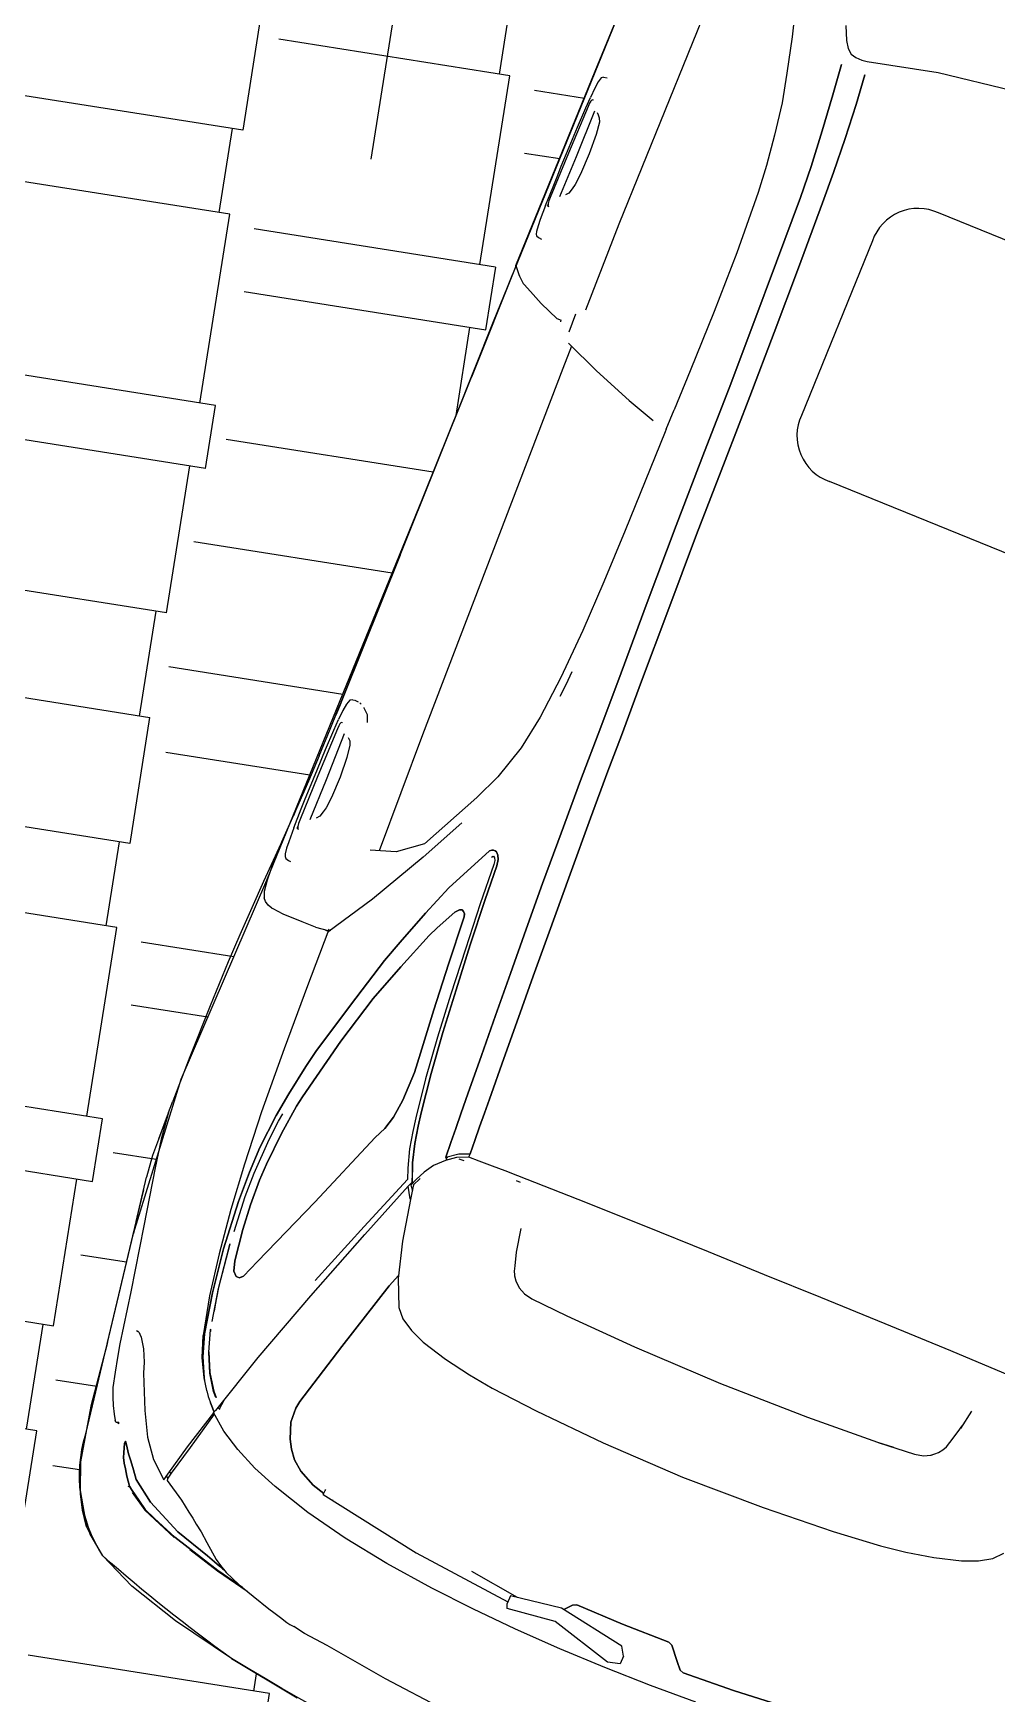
# Model space of a CAD drawing. Extents: x -640655 to -640254, y -1045449 to -1045159.
# Drawn here: x -640523.177 to -640521.816, y -1045395.619 to -1045393.273 of the extents above; entities that cross this region are included whole.
import ezdxf

# ---------------------------------------------------------------- set-up
doc = ezdxf.new("R2010")
doc.units = 0
doc.header["$MEASUREMENT"] = 0
doc.linetypes.add('DOTDASH', pattern=[1, 0.3, -0.2, 0, -0.2, 0.3])
doc.layers.get('0').update_dxf_attribs({"linetype": 'CONTINUOUS'})
doc.layers.add('FLOATING-WINDOWS', color=2, linetype='CONTINUOUS', plot=False)
for name, color, linetype in [('T_srafa', 8, 'CONTINUOUS'), ('T_stafaz', 7, 'CONTINUOUS'), ('T_tenka', 4, 'CONTINUOUS')]:
    doc.layers.add(name, color=color, linetype=linetype)

# ---------------------------------------------------------------- blocks, each defined once
blk = doc.blocks.new('A$C4215285B')
at = {"linetype": 'Continuous'}
for p, q in [((1.2481, 0.4826), (1.2354, 0.4942)), ((1.2589, 0.4649), (1.2481, 0.4826)), ((1.2679, 0.4429), (1.2589, 0.4649)), ((1.2785, 0.4048), (1.2679, 0.4429)), ((0.9998, 0.4082), (0.9987, 0.3172)), ((1.2861, 0.3654), (1.2783, 0.4048)), ((1.095, 0.3714), (1.0669, 0.3766)), ((1.1006, 0.3698), (1.0908, 0.372)), ((1.1191, 0.3647), (1.1006, 0.3698)), ((1.1266, 0.3623), (1.1191, 0.3647)), ((1.1327, 0.3594), (1.1266, 0.3623)), ((1.1386, 0.3552), (1.1327, 0.3594)), ((1.1458, 0.3471), (1.1386, 0.3552)), ((1.2913, 0.329), (1.2861, 0.3654)), ((1.146, 0.3467), (1.1431, 0.3501)), ((1.1507, 0.337), (1.146, 0.3467)), ((1.1532, 0.3247), (1.1507, 0.337)), ((1.2977, 0.2594), (1.2913, 0.329)), ((0.9987, 0.3172), (0.9982, 0.2167)), ((1.1572, 0.271), (1.1532, 0.3247)), ((1.1571, 0.2698), (1.1555, 0.2935)), ((1.552, 0.299), (1.5589, 0.2133)), ((1.5589, 0.2133), (1.552, 0.299)), ((1.1616, 0.1651), (1.1571, 0.2698)), ((1.3037, 0.1551), (1.2977, 0.2594)), ((0.9982, 0.2167), (0.9981, 0.1188)), ((1.5589, 0.2133), (1.5624, 0.1382)), ((1.5624, 0.1382), (1.5589, 0.2133)), ((1.1638, 0.0331), (1.1616, 0.1651)), ((1.5942, 0.1703), (1.5963, 0.1022)), ((1.3066, 0.0331), (1.3037, 0.1551)), ((0.9981, 0.1188), (0.9984, 0.0331)), ((1.5506, 0.1241), (1.5324, 0.1087)), ((1.5324, 0.1087), (1.5506, 0.1241)), ((1.5605, 0.1331), (1.5506, 0.1241)), ((1.5506, 0.1241), (1.5605, 0.1331)), ((1.5624, 0.1382), (1.5605, 0.1331)), ((1.5605, 0.1331), (1.5624, 0.1382)), ((1.5324, 0.1087), (1.53, 0.1034)), ((1.53, 0.1034), (1.5324, 0.1087)), ((1.53, 0.1034), (1.5311, 0.0331)), ((1.5311, 0.0331), (1.53, 0.1034)), ((1.5963, 0.1022), (1.597, 0.0331)), ((1.5724, 0.0514), (1.5599, 0.0438)), ((1.5724, 0.0514), (1.5843, 0.0509)), ((1.5843, 0.0509), (1.5887, 0.0334)), ((0.9984, 0.0331), (0.9981, -0.0525)), ((1.1616, -0.0988), (1.1638, 0.0331)), ((1.3037, -0.0888), (1.3066, 0.0331)), ((1.5311, 0.0331), (1.53, -0.0371)), ((1.53, -0.0371), (1.5311, 0.0331)), ((1.5599, 0.0438), (1.5424, -0.0555)), ((1.5887, 0.0334), (1.5633, -0.0564)), ((1.597, 0.0331), (1.5963, -0.0359)), ((1.53, -0.0371), (1.5324, -0.0424)), ((1.5324, -0.0424), (1.53, -0.0371)), ((1.5324, -0.0424), (1.5431, -0.0515)), ((1.5431, -0.0515), (1.5324, -0.0424)), ((1.5963, -0.0359), (1.5942, -0.1041)), ((0.9981, -0.0525), (0.9982, -0.1505)), ((1.5424, -0.0555), (1.5534, -0.1285)), ((1.5633, -0.0564), (1.5718, -0.1262)), ((1.2977, -0.1931), (1.3037, -0.0888)), ((1.1571, -0.2036), (1.1616, -0.0988)), ((1.5942, -0.1041), (1.5905, -0.1708)), ((1.5519, -0.1184), (1.5421, -0.1922)), ((1.5469, -0.2747), (1.5626, -0.1288)), ((1.5534, -0.1285), (1.5653, -0.129)), ((1.5718, -0.1262), (1.5653, -0.129)), ((0.9982, -0.1505), (0.9987, -0.2509)), ((1.7375, -0.1555), (1.7285, -0.248)), ((1.5905, -0.1708), (1.5852, -0.2355)), ((1.1532, -0.2584), (1.1571, -0.2036)), ((1.2913, -0.2627), (1.2977, -0.1931)), ((0.9987, -0.2509), (0.9998, -0.342)), ((1.5852, -0.2355), (1.5767, -0.3077)), ((1.7285, -0.248), (1.7156, -0.3422)), ((-0.6676, -0.3787), (-0.6835, -0.2719)), ((1.1384, -0.2891), (1.1458, -0.2807)), ((1.1457, -0.281), (1.1507, -0.2708)), ((1.1507, -0.2708), (1.1532, -0.2584)), ((1.286, -0.2995), (1.2913, -0.2627)), ((1.5202, -0.4275), (1.5469, -0.2747)), ((1.0669, -0.3103), (1.1006, -0.3036)), ((1.1006, -0.3036), (1.1191, -0.2984)), ((1.1191, -0.2984), (1.1265, -0.2961)), ((1.1258, -0.2967), (1.1325, -0.2933)), ((1.1265, -0.2961), (1.131, -0.294)), ((1.1325, -0.2933), (1.1384, -0.2891)), ((1.2783, -0.3393), (1.286, -0.2995)), ((1.5767, -0.3077), (1.5657, -0.3755)), ((0.9998, -0.342), (1.0001, -0.3614)), ((1.0072, -0.3353), (1.0071, -0.3413)), ((1.2676, -0.3776), (1.2783, -0.3393)), ((1.7156, -0.3422), (1.7119, -0.3779)), ((1.0001, -0.3614), (1.0005, -0.3807)), ((1.7835, -0.4602), (1.7999, -0.3533)), ((-0.6441, -0.4774), (-0.6676, -0.3787)), ((1.0005, -0.3807), (1.0009, -0.4005)), ((1.2586, -0.3992), (1.2676, -0.3776)), ((1.5657, -0.3755), (1.552, -0.438)), ((1.708, -0.4019), (1.7088, -0.3958)), ((1.7119, -0.3779), (1.7088, -0.3958)), ((0.9145, -0.4202), (0.8539, -0.4229)), ((0.8539, -0.4229), (0.9145, -0.4202)), ((0.9355, -0.4193), (0.9145, -0.4202)), ((0.9145, -0.4202), (0.9355, -0.4193)), ((0.9561, -0.4183), (0.9355, -0.4193)), ((0.9355, -0.4193), (0.9561, -0.4183)), ((0.9764, -0.4174), (0.9561, -0.4183)), ((0.9561, -0.4183), (0.9764, -0.4174)), ((0.9963, -0.4164), (0.9764, -0.4174)), ((0.9764, -0.4174), (0.9963, -0.4164)), ((1.0023, -0.4312), (0.9963, -0.4164)), ((0.9963, -0.4164), (1.0015, -0.4166)), ((1.0009, -0.4005), (1.0014, -0.4164)), ((1.0014, -0.4164), (1.0085, -0.4322)), ((1.0085, -0.4205), (1.0088, -0.4263)), ((1.2354, -0.4279), (1.2479, -0.4165)), ((1.2479, -0.4165), (1.2586, -0.3992)), ((1.523, -0.4113), (1.5229, -0.4118)), ((1.5229, -0.4118), (1.523, -0.4113)), ((1.701, -0.4294), (1.7041, -0.4179)), ((1.7041, -0.4179), (1.707, -0.4069)), ((1.707, -0.4069), (1.708, -0.4019)), ((0.2866, -0.4431), (0.1811, -0.4461)), ((0.1811, -0.4461), (0.2866, -0.4431)), ((0.3685, -0.4408), (0.2866, -0.4431)), ((0.2866, -0.4431), (0.3685, -0.4408)), ((0.4224, -0.4394), (0.3685, -0.4408)), ((0.3685, -0.4408), (0.4224, -0.4394)), ((0.4932, -0.4371), (0.4224, -0.4394)), ((0.4224, -0.4394), (0.4932, -0.4371)), ((0.577, -0.4341), (0.4932, -0.4371)), ((0.4932, -0.4371), (0.577, -0.4341)), ((0.6697, -0.4305), (0.577, -0.4341)), ((0.577, -0.4341), (0.6697, -0.4305)), ((0.7305, -0.4281), (0.6697, -0.4305)), ((0.6697, -0.4305), (0.7305, -0.4281)), ((0.7923, -0.4256), (0.7305, -0.4281)), ((0.7305, -0.4281), (0.7923, -0.4256)), ((0.8539, -0.4229), (0.7923, -0.4256)), ((0.7923, -0.4256), (0.8539, -0.4229)), ((1.0137, -0.4464), (1.0023, -0.4312)), ((1.0085, -0.4322), (1.0179, -0.445)), ((1.0088, -0.4263), (1.0094, -0.4279)), ((1.0123, -0.4445), (1.0137, -0.4444)), ((1.0167, -0.4435), (1.0137, -0.4464)), ((1.0137, -0.4444), (1.0148, -0.4454)), ((1.0179, -0.445), (1.0311, -0.4577)), ((1.1466, -0.4581), (1.1977, -0.444)), ((1.212, -0.4518), (1.1933, -0.4452)), ((1.1933, -0.4452), (1.212, -0.4518)), ((1.1977, -0.444), (1.2354, -0.4279)), ((1.5132, -0.4453), (1.5016, -0.469)), ((1.5016, -0.469), (1.5132, -0.4453)), ((1.5138, -0.4269), (1.5121, -0.4266)), ((1.5184, -0.4273), (1.5132, -0.4453)), ((1.5132, -0.4453), (1.5184, -0.4273)), ((1.5202, -0.4275), (1.5138, -0.4269)), ((1.552, -0.438), (1.5355, -0.4945)), ((1.6907, -0.4651), (1.6989, -0.4376)), ((1.6989, -0.4376), (1.701, -0.4294)), ((-0.582, -0.469), (-0.6255, -0.4733)), ((-0.6255, -0.4733), (-0.582, -0.469)), ((-0.5315, -0.4654), (-0.582, -0.469)), ((-0.582, -0.469), (-0.5315, -0.4654)), ((-0.481, -0.4626), (-0.5315, -0.4654)), ((-0.5315, -0.4654), (-0.481, -0.4626)), ((-0.4353, -0.4608), (-0.481, -0.4626)), ((-0.481, -0.4626), (-0.4353, -0.4608)), ((-0.3376, -0.4576), (-0.4353, -0.4608)), ((-0.4353, -0.4608), (-0.3376, -0.4576)), ((-0.2403, -0.455), (-0.3376, -0.4576)), ((-0.3376, -0.4576), (-0.2403, -0.455)), ((-0.1433, -0.4529), (-0.2403, -0.455)), ((-0.2403, -0.455), (-0.1433, -0.4529)), ((-0.0464, -0.4513), (-0.1433, -0.4529)), ((-0.1433, -0.4529), (-0.0464, -0.4513)), ((0.0655, -0.4491), (-0.0464, -0.4513)), ((-0.0464, -0.4513), (0.0655, -0.4491)), ((0.1811, -0.4461), (0.0655, -0.4491)), ((0.0655, -0.4491), (0.1811, -0.4461)), ((0.449, -0.4701), (0.5284, -0.4677)), ((0.5284, -0.4677), (0.449, -0.4701)), ((0.5284, -0.4677), (0.6041, -0.4651)), ((0.6041, -0.4651), (0.5284, -0.4677)), ((0.6041, -0.4651), (0.6727, -0.4623)), ((0.6727, -0.4623), (0.6041, -0.4651)), ((0.6727, -0.4623), (0.7389, -0.4593)), ((0.7389, -0.4593), (0.6727, -0.4623)), ((0.7389, -0.4593), (0.8017, -0.4564)), ((0.8017, -0.4564), (0.7389, -0.4593)), ((0.8017, -0.4564), (0.8614, -0.4537)), ((0.8614, -0.4537), (0.8017, -0.4564)), ((0.8614, -0.4537), (0.9189, -0.4512)), ((0.9189, -0.4512), (0.8614, -0.4537)), ((0.9189, -0.4512), (0.9473, -0.4499)), ((0.9473, -0.4499), (0.9189, -0.4512)), ((0.9473, -0.4499), (0.9708, -0.4486)), ((0.9708, -0.4486), (0.9473, -0.4499)), ((0.9708, -0.4486), (0.9919, -0.4475)), ((0.9919, -0.4475), (0.9708, -0.4486)), ((0.9919, -0.4475), (1.0137, -0.4464)), ((1.0137, -0.4464), (0.9919, -0.4475)), ((1.0311, -0.4577), (1.0447, -0.4667)), ((1.0447, -0.4667), (1.0587, -0.4733)), ((1.0556, -0.4685), (1.0558, -0.4686)), ((1.0558, -0.4686), (1.0668, -0.4737)), ((1.0878, -0.4699), (1.1466, -0.4581)), ((1.3166, -0.4816), (1.212, -0.4518)), ((1.212, -0.4518), (1.3166, -0.4816)), ((1.5016, -0.469), (1.49, -0.4835)), ((1.49, -0.4835), (1.5016, -0.469)), ((1.6827, -0.49), (1.6907, -0.4651)), ((1.7835, -0.4602), (1.764, -0.5534)), ((-0.6429, -0.4853), (-0.6441, -0.4774)), ((-0.6433, -0.4945), (-0.6429, -0.4853)), ((-0.4771, -0.4951), (-0.4307, -0.4926)), ((-0.4307, -0.4926), (-0.4771, -0.4951)), ((-0.4307, -0.4926), (-0.3339, -0.4894)), ((-0.3339, -0.4894), (-0.4307, -0.4926)), ((-0.3339, -0.4894), (-0.2385, -0.4867)), ((-0.2385, -0.4867), (-0.3339, -0.4894)), ((-0.2385, -0.4867), (-0.1434, -0.4845)), ((-0.1434, -0.4845), (-0.2385, -0.4867)), ((-0.1434, -0.4845), (-0.0473, -0.4829)), ((-0.0473, -0.4829), (-0.1434, -0.4845)), ((-0.0473, -0.4829), (0.0648, -0.4807)), ((0.0648, -0.4807), (-0.0473, -0.4829)), ((0.0648, -0.4807), (0.1807, -0.4776)), ((0.1807, -0.4776), (0.0648, -0.4807)), ((0.1807, -0.4776), (0.2865, -0.4745)), ((0.2865, -0.4745), (0.1807, -0.4776)), ((0.2865, -0.4745), (0.3686, -0.4722)), ((0.3686, -0.4722), (0.2865, -0.4745)), ((0.3686, -0.4722), (0.449, -0.4701)), ((0.449, -0.4701), (0.3686, -0.4722)), ((1.0386, -0.4869), (1.0122, -0.4941)), ((1.0122, -0.4941), (1.0386, -0.4869)), ((1.0219, -0.4981), (1.0481, -0.4904)), ((1.0386, -0.4869), (1.0637, -0.4771)), ((1.0537, -0.481), (1.0386, -0.4869)), ((1.0481, -0.4904), (1.0631, -0.4845)), ((1.0637, -0.4771), (1.0537, -0.481)), ((1.0587, -0.4733), (1.0688, -0.4771)), ((1.0631, -0.4845), (1.1475, -0.5162)), ((1.0641, -0.4753), (1.0636, -0.477)), ((1.0636, -0.477), (1.0714, -0.4802)), ((1.0637, -0.4765), (1.0637, -0.4752)), ((1.0637, -0.4771), (1.0637, -0.477)), ((1.0645, -0.4774), (1.0637, -0.4771)), ((1.0668, -0.4737), (1.0737, -0.4725)), ((1.0688, -0.4771), (1.075, -0.4723)), ((1.087, -0.4706), (1.0714, -0.4802)), ((1.158, -0.5112), (1.0717, -0.48)), ((1.0737, -0.4725), (1.0808, -0.4712)), ((1.0808, -0.4712), (1.0878, -0.4699)), ((1.0877, -0.47), (1.087, -0.4706)), ((1.4109, -0.5076), (1.3166, -0.4816)), ((1.3166, -0.4816), (1.4109, -0.5076)), ((1.49, -0.4835), (1.4775, -0.493)), ((1.4775, -0.493), (1.49, -0.4835)), ((1.6739, -0.5126), (1.6827, -0.49)), ((1.6848, -0.4834), (1.6757, -0.525)), ((1.6757, -0.525), (1.6848, -0.4834)), ((1.6765, -0.5251), (1.6873, -0.4756)), ((-0.6802, -0.5244), (-0.6605, -0.5157)), ((-0.6605, -0.5157), (-0.6511, -0.5093)), ((-0.6511, -0.5093), (-0.6451, -0.5022)), ((-0.6451, -0.5022), (-0.6433, -0.4945)), ((-0.6265, -0.5096), (-0.5822, -0.5047)), ((-0.5822, -0.5047), (-0.6265, -0.5096)), ((-0.5822, -0.5047), (-0.5297, -0.4995)), ((-0.5297, -0.4995), (-0.5822, -0.5047)), ((-0.5297, -0.4995), (-0.4771, -0.4951)), ((-0.4771, -0.4951), (-0.5297, -0.4995)), ((0.9121, -0.5099), (0.8522, -0.5163)), ((0.8522, -0.5163), (0.9121, -0.5099)), ((0.861, -0.5207), (0.9216, -0.5144)), ((0.9688, -0.5022), (0.9121, -0.5099)), ((0.9121, -0.5099), (0.9688, -0.5022)), ((0.9216, -0.5144), (0.9782, -0.5066)), ((0.9877, -0.4991), (0.9688, -0.5022)), ((0.9688, -0.5022), (0.9877, -0.4991)), ((0.9782, -0.5066), (0.9974, -0.5033)), ((1.0122, -0.4941), (0.9877, -0.4991)), ((0.9877, -0.4991), (1.0122, -0.4941)), ((0.9974, -0.5033), (1.0219, -0.4981)), ((1.2666, -0.549), (1.158, -0.5112)), ((1.4218, -0.5089), (1.4109, -0.5076)), ((1.4109, -0.5076), (1.4218, -0.5089)), ((1.4428, -0.5079), (1.4218, -0.5089)), ((1.4218, -0.5089), (1.4428, -0.5079)), ((1.4654, -0.5), (1.4428, -0.5079)), ((1.4428, -0.5079), (1.4654, -0.5)), ((1.4775, -0.493), (1.4654, -0.5)), ((1.4654, -0.5), (1.4775, -0.493)), ((1.5355, -0.4945), (1.5219, -0.5307)), ((1.6678, -0.5241), (1.6739, -0.5126)), ((0.3112, -0.5393), (0.3317, -0.5401)), ((0.5907, -0.5388), (0.5873, -0.5423)), ((0.5873, -0.5423), (0.5907, -0.5388)), ((0.596, -0.5361), (0.5907, -0.5388)), ((0.5907, -0.5388), (0.596, -0.5361)), ((0.6053, -0.5345), (0.596, -0.5361)), ((0.596, -0.5361), (0.6053, -0.5345)), ((0.5994, -0.5397), (0.6052, -0.5389)), ((0.6052, -0.5389), (0.6636, -0.536)), ((0.6555, -0.5318), (0.6053, -0.5345)), ((0.6053, -0.5345), (0.6555, -0.5318)), ((0.7227, -0.5271), (0.6555, -0.5318)), ((0.6555, -0.5318), (0.7227, -0.5271)), ((0.6636, -0.536), (0.7308, -0.5313)), ((0.7891, -0.5219), (0.7227, -0.5271)), ((0.7227, -0.5271), (0.7891, -0.5219)), ((0.7308, -0.5313), (0.7977, -0.5263)), ((0.8522, -0.5163), (0.7891, -0.5219)), ((0.7891, -0.5219), (0.8522, -0.5163)), ((0.7977, -0.5263), (0.861, -0.5207)), ((0.8269, -0.5403), (0.891, -0.5346)), ((0.891, -0.5346), (0.8269, -0.5403)), ((0.891, -0.5346), (0.9193, -0.5321)), ((0.9193, -0.5321), (0.891, -0.5346)), ((0.9193, -0.5321), (0.9619, -0.5327)), ((0.9619, -0.5327), (0.9193, -0.5321)), ((0.9619, -0.5327), (0.9891, -0.536)), ((0.9891, -0.536), (0.9619, -0.5327)), ((0.9891, -0.536), (1.0087, -0.5413)), ((1.0087, -0.5413), (0.9891, -0.536)), ((1.1475, -0.5162), (1.2444, -0.5518)), ((1.5219, -0.5307), (1.5067, -0.5629)), ((1.6449, -0.5542), (1.6622, -0.5329)), ((1.6757, -0.525), (1.655, -0.5986)), ((1.655, -0.5986), (1.6757, -0.525)), ((1.6621, -0.5461), (1.6661, -0.5337)), ((1.6661, -0.5337), (1.6621, -0.5461)), ((1.6622, -0.5329), (1.6678, -0.5241)), ((1.6632, -0.5725), (1.6765, -0.5251)), ((1.6661, -0.5337), (1.6692, -0.5249)), ((1.6692, -0.5249), (1.6661, -0.5337)), ((1.6692, -0.5249), (1.6707, -0.5195)), ((1.6707, -0.5195), (1.6692, -0.5249)), ((1.6707, -0.5195), (1.6716, -0.5169)), ((1.6716, -0.5169), (1.6707, -0.5195)), ((-0.5449, -0.5669), (-0.4985, -0.5593)), ((-0.4985, -0.5593), (-0.4548, -0.5539)), ((-0.4548, -0.5539), (-0.4147, -0.5505)), ((-0.4147, -0.5505), (-0.3246, -0.5463)), ((-0.3246, -0.5463), (-0.2358, -0.5447)), ((-0.2358, -0.5447), (-0.1453, -0.5445)), ((-0.1453, -0.5445), (-0.0858, -0.5448)), ((-0.0857, -0.5448), (-0.0858, -0.5447)), ((-0.0563, -0.545), (-0.0857, -0.5448)), ((-0.0563, -0.545), (-0.0523, -0.545)), ((-0.0523, -0.545), (0.0981, -0.5449)), ((0.0981, -0.5449), (0.1766, -0.5454)), ((0.1766, -0.5454), (0.2518, -0.5471)), ((0.2518, -0.5471), (0.3246, -0.5508)), ((0.3246, -0.5508), (0.3878, -0.5569)), ((0.3317, -0.5401), (0.3502, -0.5422)), ((0.3878, -0.5569), (0.4376, -0.5652)), ((0.5867, -0.5446), (0.5866, -0.5468)), ((0.5866, -0.5468), (0.5867, -0.5446)), ((0.5867, -0.5466), (0.5866, -0.5468)), ((0.5866, -0.5468), (0.5875, -0.5494)), ((0.5875, -0.5494), (0.5866, -0.5468)), ((0.5873, -0.5423), (0.5867, -0.5446)), ((0.5867, -0.5446), (0.5873, -0.5423)), ((0.5873, -0.5423), (0.5873, -0.5425)), ((0.5875, -0.5494), (0.5897, -0.5519)), ((0.5897, -0.5519), (0.5875, -0.5494)), ((0.5897, -0.5519), (0.6596, -0.5852)), ((0.6596, -0.5852), (0.5897, -0.5519)), ((0.5943, -0.5438), (0.5961, -0.5415)), ((0.5947, -0.5445), (0.5945, -0.5435)), ((0.5969, -0.5459), (0.5947, -0.5445)), ((0.5961, -0.5415), (0.5994, -0.5397)), ((0.6814, -0.5564), (0.6826, -0.5539)), ((0.6826, -0.5539), (0.6814, -0.5564)), ((0.6826, -0.5598), (0.6814, -0.5564)), ((0.6814, -0.5564), (0.6826, -0.5598)), ((0.6826, -0.5539), (0.6854, -0.5513)), ((0.6854, -0.5513), (0.6826, -0.5539)), ((0.6882, -0.5645), (0.6826, -0.5598)), ((0.6826, -0.5598), (0.6882, -0.5645)), ((0.6854, -0.5513), (0.6892, -0.5501)), ((0.6892, -0.5501), (0.6854, -0.5513)), ((0.6862, -0.5511), (0.6854, -0.5513)), ((0.6892, -0.5501), (0.692, -0.5497)), ((0.692, -0.5497), (0.6892, -0.5501)), ((0.692, -0.5497), (0.6915, -0.5498)), ((0.692, -0.5497), (0.7596, -0.5454)), ((0.7596, -0.5454), (0.692, -0.5497)), ((0.7596, -0.5454), (0.8269, -0.5403)), ((0.8269, -0.5403), (0.7596, -0.5454)), ((1.0087, -0.5413), (1.0255, -0.5491)), ((1.0255, -0.5491), (1.0087, -0.5413)), ((1.0255, -0.5491), (1.1422, -0.5936)), ((1.1422, -0.5936), (1.0255, -0.5491)), ((1.3755, -0.5851), (1.2666, -0.549)), ((1.5067, -0.5629), (1.4898, -0.5909)), ((1.6341, -0.5671), (1.6449, -0.5542)), ((1.6463, -0.5979), (1.6621, -0.5461)), ((1.6621, -0.5461), (1.6463, -0.5979)), ((1.764, -0.5534), (1.7418, -0.6291)), ((-0.6367, -0.5889), (-0.5862, -0.5761)), ((-0.5862, -0.5761), (-0.5449, -0.5669)), ((-0.0739, -0.6087), (-0.0607, -0.5667)), ((0.4376, -0.5652), (0.4881, -0.5803)), ((0.4881, -0.5803), (0.5264, -0.5967)), ((0.6596, -0.5852), (0.7052, -0.6024)), ((0.7052, -0.6024), (0.6596, -0.5852)), ((0.7178, -0.5795), (0.6882, -0.5645)), ((0.6882, -0.5645), (0.7178, -0.5795)), ((0.7324, -0.5861), (0.7178, -0.5795)), ((0.7178, -0.5795), (0.7324, -0.5861)), ((0.7886, -0.6062), (0.7324, -0.5861)), ((0.7324, -0.5861), (0.7886, -0.6062)), ((1.4671, -0.6126), (1.3755, -0.5851)), ((1.6146, -0.5937), (1.6204, -0.5851)), ((1.6204, -0.5851), (1.6266, -0.5779)), ((1.6266, -0.5779), (1.6341, -0.5671)), ((-0.7476, -0.6201), (-0.6367, -0.5889)), ((-0.0954, -0.6669), (-0.0739, -0.6087)), ((0.5264, -0.5967), (0.6148, -0.6409)), ((0.5678, -0.6031), (0.633, -0.6354)), ((0.7052, -0.6024), (0.7563, -0.6202)), ((0.7563, -0.6202), (0.7052, -0.6024)), ((0.8443, -0.6255), (0.7886, -0.6062)), ((0.7886, -0.6062), (0.8443, -0.6255)), ((1.1422, -0.5936), (1.2503, -0.6371)), ((1.2503, -0.6371), (1.1422, -0.5936)), ((1.45, -0.6075), (1.4636, -0.6089)), ((1.4628, -0.6099), (1.464, -0.6084)), ((1.4898, -0.5909), (1.4713, -0.6143)), ((1.5847, -0.6391), (1.6031, -0.6098)), ((1.6031, -0.6098), (1.6146, -0.5937)), ((1.6221, -0.6494), (1.6463, -0.5979)), ((1.6463, -0.5979), (1.6221, -0.6494)), ((1.6355, -0.6524), (1.6557, -0.5992)), ((1.655, -0.5986), (1.641, -0.6354)), ((1.641, -0.6354), (1.655, -0.5986)), ((0.7563, -0.6202), (0.7888, -0.6308)), ((0.7888, -0.6308), (0.7563, -0.6202)), ((0.7888, -0.6308), (0.8651, -0.6518)), ((0.8651, -0.6518), (0.7888, -0.6308)), ((0.9176, -0.645), (0.8443, -0.6255)), ((0.8443, -0.6255), (0.9176, -0.645)), ((1.4206, -0.6404), (1.443, -0.6254)), ((1.4434, -0.6255), (1.4214, -0.6402)), ((1.443, -0.6254), (1.4502, -0.619)), ((1.4503, -0.6192), (1.4434, -0.6255)), ((1.4463, -0.6347), (1.453, -0.6299)), ((1.4501, -0.6191), (1.4503, -0.6192)), ((1.453, -0.6299), (1.462, -0.6217)), ((1.4599, -0.6236), (1.4598, -0.6237)), ((1.4703, -0.6139), (1.4599, -0.6236)), ((1.462, -0.6217), (1.4703, -0.6139)), ((1.4628, -0.6099), (1.4645, -0.6115)), ((1.4645, -0.6115), (1.4713, -0.6143)), ((1.4657, -0.6122), (1.4658, -0.6121)), ((1.5299, -0.6301), (1.4716, -0.6139)), ((1.4727, -0.6126), (1.5291, -0.6263)), ((1.5291, -0.6263), (1.5731, -0.6375)), ((1.5759, -0.6414), (1.5299, -0.6301)), ((1.7418, -0.6291), (1.7176, -0.6829)), ((0.6148, -0.6409), (0.6403, -0.6735)), ((0.633, -0.6354), (0.715, -0.6792)), ((0.8651, -0.6518), (0.9442, -0.6725)), ((0.9442, -0.6725), (0.8651, -0.6518)), ((1.0106, -0.666), (0.9176, -0.645)), ((0.9176, -0.645), (1.0106, -0.666)), ((1.2503, -0.6371), (1.2767, -0.6478)), ((1.2767, -0.6478), (1.2503, -0.6371)), ((1.2767, -0.6478), (1.281, -0.6523)), ((1.281, -0.6523), (1.2767, -0.6478)), ((1.281, -0.6523), (1.2811, -0.6573)), ((1.2811, -0.6573), (1.281, -0.6523)), ((1.3949, -0.6526), (1.3643, -0.6622)), ((1.3944, -0.6528), (1.4206, -0.6404)), ((1.4214, -0.6402), (1.3949, -0.6526)), ((1.4038, -0.658), (1.431, -0.6452)), ((1.431, -0.6452), (1.4038, -0.658)), ((1.4051, -0.6584), (1.431, -0.6452)), ((1.431, -0.6452), (1.4051, -0.6584)), ((1.446, -0.6349), (1.431, -0.6452)), ((1.431, -0.6452), (1.4342, -0.643)), ((1.4461, -0.6347), (1.446, -0.6349)), ((1.5647, -0.6678), (1.5854, -0.6436)), ((1.574, -0.6377), (1.5717, -0.6404)), ((1.5731, -0.6375), (1.5811, -0.6392)), ((1.5854, -0.6436), (1.5759, -0.6414)), ((1.5814, -0.6395), (1.5791, -0.6421)), ((1.5811, -0.6392), (1.5816, -0.6392)), ((1.5817, -0.639), (1.5814, -0.6395)), ((1.5824, -0.6392), (1.5847, -0.6391)), ((1.5998, -0.6801), (1.6221, -0.6494)), ((1.6221, -0.6494), (1.5998, -0.6801)), ((1.619, -0.6782), (1.6355, -0.6524)), ((1.6344, -0.6522), (1.6265, -0.6643)), ((1.6265, -0.6643), (1.6344, -0.6522)), ((1.641, -0.6354), (1.6344, -0.6522)), ((1.6344, -0.6522), (1.641, -0.6354)), ((-0.117, -0.7187), (-0.0954, -0.6669)), ((0.6403, -0.6735), (0.6521, -0.7086)), ((0.715, -0.6792), (0.7817, -0.72)), ((0.9442, -0.6725), (0.9692, -0.6777)), ((0.9692, -0.6777), (0.9442, -0.6725)), ((0.9692, -0.6777), (1.0142, -0.6851)), ((1.0142, -0.6851), (0.9692, -0.6777)), ((1.026, -0.6686), (1.0106, -0.666)), ((1.0106, -0.666), (1.026, -0.6686)), ((1.0699, -0.6736), (1.026, -0.6686)), ((1.026, -0.6686), (1.0699, -0.6736)), ((1.1181, -0.6771), (1.0699, -0.6736)), ((1.0699, -0.6736), (1.1181, -0.6771)), ((1.1427, -0.6778), (1.1181, -0.6771)), ((1.1181, -0.6771), (1.1427, -0.6778)), ((1.1798, -0.6766), (1.1427, -0.6778)), ((1.1427, -0.6778), (1.1798, -0.6766)), ((1.2163, -0.6735), (1.1798, -0.6766)), ((1.1798, -0.6766), (1.2163, -0.6735)), ((1.2613, -0.667), (1.2163, -0.6735)), ((1.2163, -0.6735), (1.2613, -0.667)), ((1.2421, -0.6824), (1.3047, -0.6742)), ((1.3063, -0.674), (1.2425, -0.6824)), ((1.2517, -0.6882), (1.3153, -0.6795)), ((1.3153, -0.6795), (1.2517, -0.6882)), ((1.2752, -0.663), (1.2613, -0.667)), ((1.2613, -0.667), (1.2752, -0.663)), ((1.2811, -0.6573), (1.2752, -0.663)), ((1.2752, -0.663), (1.2811, -0.6573)), ((1.3047, -0.6742), (1.3293, -0.6693)), ((1.3529, -0.6646), (1.3063, -0.674)), ((1.3153, -0.6795), (1.3731, -0.6678)), ((1.3731, -0.6678), (1.3153, -0.6795)), ((1.3206, -0.6815), (1.3758, -0.6688)), ((1.3293, -0.6693), (1.3384, -0.6675)), ((1.3643, -0.6622), (1.3631, -0.6625)), ((1.3642, -0.6623), (1.3667, -0.6615)), ((1.3731, -0.6678), (1.4038, -0.658)), ((1.4038, -0.658), (1.3731, -0.6678)), ((1.3758, -0.6688), (1.4051, -0.6584)), ((1.4051, -0.6584), (1.3758, -0.6688)), ((1.5387, -0.6877), (1.5647, -0.6678)), ((1.5888, -0.6887), (1.5998, -0.6801)), ((1.5998, -0.6801), (1.5888, -0.6887)), ((1.6265, -0.6643), (1.6154, -0.6807)), ((1.6154, -0.6807), (1.6265, -0.6643)), ((-0.0808, -0.7124), (0.4733, -0.7014)), ((0.4733, -0.7014), (0.648, -0.6964)), ((1.0142, -0.6851), (1.0493, -0.6902)), ((1.0493, -0.6902), (1.0142, -0.6851)), ((1.0555, -0.6841), (1.0435, -0.6827)), ((1.0493, -0.6902), (1.0995, -0.6946)), ((1.0995, -0.6946), (1.0493, -0.6902)), ((1.0842, -0.6867), (1.0555, -0.6841)), ((1.1362, -0.6885), (1.0842, -0.6867)), ((1.0995, -0.6946), (1.1373, -0.6952)), ((1.1373, -0.6952), (1.0995, -0.6946)), ((1.1296, -0.706), (1.1964, -0.6994)), ((1.1715, -0.6877), (1.1362, -0.6885)), ((1.1373, -0.6952), (1.1819, -0.6939)), ((1.1819, -0.6939), (1.1373, -0.6952)), ((1.2234, -0.6838), (1.1715, -0.6877)), ((1.1819, -0.6939), (1.2517, -0.6882)), ((1.2517, -0.6882), (1.1819, -0.6939)), ((1.1964, -0.6994), (1.2605, -0.6915)), ((1.2425, -0.6824), (1.241, -0.6825)), ((1.2605, -0.6915), (1.3206, -0.6815)), ((1.505, -0.7055), (1.5387, -0.6877)), ((1.5703, -0.7039), (1.5782, -0.6972)), ((1.5782, -0.6972), (1.5703, -0.7039)), ((1.5782, -0.6972), (1.5888, -0.6887)), ((1.5888, -0.6887), (1.5782, -0.6972)), ((1.5917, -0.6998), (1.5848, -0.7042)), ((1.5848, -0.7042), (1.5917, -0.6998)), ((1.6004, -0.6938), (1.5917, -0.6998)), ((1.5917, -0.6998), (1.6004, -0.6938)), ((1.6121, -0.6853), (1.6004, -0.6938)), ((1.6004, -0.6938), (1.6121, -0.6853)), ((1.6154, -0.6807), (1.6121, -0.6853)), ((1.6121, -0.6853), (1.6154, -0.6807)), ((1.6124, -0.6873), (1.6138, -0.6862)), ((1.7176, -0.6829), (1.6954, -0.7118)), ((-0.9505, -0.7162), (-0.2993, -0.7156)), ((-0.2993, -0.7156), (-0.1689, -0.7138)), ((-0.1587, -0.7245), (-0.1316, -0.7241)), ((-0.1146, -0.7129), (-0.0808, -0.7124)), ((0.7775, -0.7206), (0.7804, -0.7206)), ((0.7806, -0.7199), (0.7776, -0.7175)), ((0.7819, -0.7389), (0.7794, -0.7206)), ((0.7804, -0.7197), (0.7804, -0.7192)), ((0.7804, -0.7241), (0.7804, -0.7199)), ((0.7817, -0.72), (0.8628, -0.7183)), ((0.8628, -0.7183), (0.9579, -0.7154)), ((0.9579, -0.7154), (1.052, -0.7113)), ((1.052, -0.7113), (1.1296, -0.706)), ((1.442, -0.7319), (1.4566, -0.7268)), ((1.4566, -0.7268), (1.505, -0.7055)), ((1.5556, -0.7145), (1.5596, -0.7111)), ((1.5596, -0.7111), (1.5556, -0.7145)), ((1.5583, -0.7145), (1.5556, -0.7145)), ((1.5556, -0.7145), (1.5583, -0.7145)), ((1.5717, -0.7105), (1.5583, -0.7145)), ((1.5583, -0.7145), (1.5717, -0.7105)), ((1.5596, -0.7111), (1.5703, -0.7039)), ((1.5703, -0.7039), (1.5596, -0.7111)), ((1.5779, -0.7081), (1.5717, -0.7105)), ((1.5717, -0.7105), (1.5779, -0.7081)), ((1.5848, -0.7042), (1.5779, -0.7081)), ((1.5779, -0.7081), (1.5848, -0.7042)), ((1.6443, -0.7475), (1.6882, -0.7199)), ((1.6882, -0.7199), (1.6686, -0.7339)), ((1.6882, -0.7199), (1.6954, -0.7118)), ((-0.1544, -0.7752), (-0.1428, -0.7463)), ((-0.1428, -0.7398), (-0.1428, -0.7463)), ((-0.1428, -0.7405), (-0.1411, -0.7404)), ((-0.1411, -0.7404), (-0.1404, -0.7404)), ((0.7819, -0.7389), (0.7819, -0.7593)), ((1.4075, -0.7523), (1.4111, -0.7492)), ((1.4111, -0.7492), (1.4249, -0.7399)), ((1.4249, -0.7399), (1.442, -0.7319)), ((1.5046, -0.7541), (1.5153, -0.7493)), ((1.5153, -0.7493), (1.526, -0.7437)), ((1.526, -0.7437), (1.5339, -0.739)), ((1.5356, -0.7369), (1.5339, -0.7331)), ((1.5356, -0.7369), (1.5339, -0.739)), ((1.5341, -0.7335), (1.5363, -0.7328)), ((1.5354, -0.7354), (1.5351, -0.7357)), ((1.5364, -0.7324), (1.5354, -0.7354)), ((1.6062, -0.7621), (1.6443, -0.7475)), ((1.6392, -0.7499), (1.6211, -0.7564)), ((1.6443, -0.7475), (1.6392, -0.7499)), ((1.6686, -0.7339), (1.6482, -0.745)), ((0.7819, -0.7593), (0.7819, -0.788)), ((1.3571, -0.7866), (1.4311, -0.7734)), ((1.4045, -0.7586), (1.4051, -0.7563)), ((1.4048, -0.7569), (1.406, -0.754)), ((1.406, -0.754), (1.4075, -0.7523)), ((1.4311, -0.7734), (1.4501, -0.7692)), ((1.4501, -0.7692), (1.4705, -0.7645)), ((1.4705, -0.7645), (1.4918, -0.7594)), ((1.4918, -0.7594), (1.5046, -0.7541)), ((1.5278, -0.7782), (1.6062, -0.7621)), ((-0.4282, -0.798), (-0.4224, -0.7954)), ((-0.4224, -0.7954), (-0.4046, -0.7933)), ((-0.4046, -0.7933), (-0.3756, -0.7922)), ((-0.3756, -0.7922), (-0.3445, -0.7926)), ((-0.3445, -0.7926), (-0.328, -0.7939)), ((-0.328, -0.7939), (-0.321, -0.7957)), ((-0.321, -0.7957), (-0.3136, -0.7977)), ((-0.17, -0.8075), (-0.1643, -0.7957)), ((-0.1643, -0.7957), (-0.1544, -0.7752)), ((0.4689, -0.7925), (0.4763, -0.7845)), ((0.4689, -0.7926), (0.4689, -0.7925)), ((0.4763, -0.7845), (0.4855, -0.7805)), ((0.4855, -0.7805), (0.4866, -0.7803)), ((0.5163, -0.7968), (0.5197, -0.7933)), ((0.5197, -0.7933), (0.5255, -0.7905)), ((0.5255, -0.7905), (0.5433, -0.7881)), ((0.5433, -0.7881), (0.5723, -0.7867)), ((0.5723, -0.7867), (0.6034, -0.787)), ((0.6034, -0.787), (0.6199, -0.7884)), ((0.6199, -0.7884), (0.627, -0.7902)), ((0.627, -0.7902), (0.6344, -0.7923)), ((0.6344, -0.7923), (0.6387, -0.7959)), ((0.7819, -0.788), (0.7804, -0.8038)), ((1.2638, -0.8046), (1.3571, -0.7866)), ((1.4357, -0.7905), (1.3674, -0.8008)), ((1.4357, -0.7905), (1.5278, -0.7782)), ((-0.4838, -0.814), (-0.4845, -0.8089)), ((-0.4838, -0.814), (-0.4815, -0.8166)), ((-0.4815, -0.8166), (-0.4744, -0.8186)), ((-0.4744, -0.8186), (-0.4645, -0.8196)), ((-0.4645, -0.8196), (-0.45, -0.8203)), ((-0.434, -0.8207), (-0.45, -0.8203)), ((-0.4481, -0.8149), (-0.4477, -0.8169)), ((-0.4465, -0.8175), (-0.4477, -0.8169)), ((-0.4465, -0.8175), (-0.4454, -0.8178)), ((-0.4454, -0.8178), (-0.4421, -0.8183)), ((-0.4421, -0.8183), (-0.4373, -0.8185)), ((-0.4373, -0.8185), (-0.3656, -0.8193)), ((-0.3654, -0.8073), (-0.435, -0.8075)), ((-0.4042, -0.8212), (-0.434, -0.8207)), ((-0.4339, -0.8037), (-0.4316, -0.8012)), ((-0.4316, -0.8012), (-0.4282, -0.798)), ((-0.3656, -0.8193), (-0.2977, -0.8197)), ((-0.3042, -0.8076), (-0.3654, -0.8073)), ((-0.3136, -0.7977), (-0.3093, -0.801)), ((-0.2977, -0.8197), (-0.2928, -0.8196)), ((-0.2928, -0.8196), (-0.2888, -0.8192)), ((-0.2888, -0.8192), (-0.2866, -0.8185)), ((-0.2874, -0.8189), (-0.2881, -0.819)), ((-0.2854, -0.8182), (-0.2874, -0.8189)), ((-0.2866, -0.8185), (-0.2854, -0.8182)), ((-0.285, -0.816), (-0.2854, -0.8182)), ((-0.2639, -0.8212), (-0.2544, -0.8207)), ((-0.2544, -0.8207), (-0.2462, -0.8198)), ((-0.2462, -0.8198), (-0.2425, -0.8188)), ((-0.2425, -0.8188), (-0.2405, -0.8173)), ((-0.2405, -0.8173), (-0.2393, -0.814)), ((-0.2393, -0.814), (-0.2388, -0.8089)), ((-0.1904, -0.8285), (-0.1805, -0.82)), ((-0.1805, -0.82), (-0.1784, -0.8182)), ((-0.1784, -0.8182), (-0.171, -0.8093)), ((-0.171, -0.8093), (-0.1706, -0.8089)), ((-0.1706, -0.8089), (-0.17, -0.8075)), ((0.4638, -0.8073), (0.4643, -0.8031)), ((0.4639, -0.8082), (0.4638, -0.8073)), ((0.4643, -0.8112), (0.4639, -0.8086)), ((0.4643, -0.8112), (0.4665, -0.8146)), ((0.4646, -0.8003), (0.4647, -0.7995)), ((0.4647, -0.7995), (0.4657, -0.7977)), ((0.4665, -0.8146), (0.4737, -0.8171)), ((0.4737, -0.8171), (0.4836, -0.8185)), ((0.4836, -0.8185), (0.498, -0.8193)), ((0.5141, -0.8197), (0.498, -0.8193)), ((0.4999, -0.8121), (0.5003, -0.8141)), ((0.5016, -0.8147), (0.5003, -0.8141)), ((0.5016, -0.8147), (0.5027, -0.815)), ((0.5027, -0.815), (0.5059, -0.8156)), ((0.5059, -0.8156), (0.5107, -0.8157)), ((0.5107, -0.8157), (0.5825, -0.8163)), ((0.5826, -0.8032), (0.513, -0.8039)), ((0.5438, -0.8202), (0.5141, -0.8197)), ((0.5742, -0.8204), (0.5438, -0.8202)), ((0.6035, -0.8206), (0.5742, -0.8204)), ((0.5825, -0.8163), (0.6503, -0.8164)), ((0.6437, -0.8032), (0.5826, -0.8032)), ((0.6193, -0.8206), (0.6035, -0.8206)), ((0.6347, -0.8205), (0.6193, -0.8206)), ((0.6632, -0.8201), (0.6347, -0.8205)), ((0.6503, -0.8164), (0.6553, -0.8163)), ((0.6553, -0.8163), (0.6593, -0.8158)), ((0.6593, -0.8158), (0.6614, -0.8149)), ((0.6607, -0.8156), (0.6595, -0.8157)), ((0.6626, -0.8146), (0.6607, -0.8156)), ((0.6614, -0.8149), (0.6626, -0.8146)), ((0.663, -0.8125), (0.6626, -0.8146)), ((0.6632, -0.8201), (0.6842, -0.8194)), ((0.6842, -0.8194), (0.6937, -0.8187)), ((0.6937, -0.8187), (0.7018, -0.8175)), ((0.7018, -0.8175), (0.7055, -0.8162)), ((0.7055, -0.8162), (0.7076, -0.8142)), ((0.7076, -0.8142), (0.7087, -0.8098)), ((0.7087, -0.8098), (0.709, -0.8066)), ((0.7749, -0.8178), (0.7708, -0.8216)), ((0.7781, -0.8124), (0.7749, -0.8178)), ((0.78, -0.8064), (0.7781, -0.8124)), ((0.7802, -0.8057), (0.78, -0.8064)), ((0.7804, -0.8038), (0.7802, -0.8057)), ((1.1415, -0.8283), (1.1818, -0.8207)), ((1.1818, -0.8207), (1.2638, -0.8046)), ((1.2624, -0.8172), (1.1988, -0.8271)), ((1.283, -0.8138), (1.2165, -0.8238)), ((1.2624, -0.8172), (1.2792, -0.8143)), ((1.3674, -0.8008), (1.283, -0.8138)), ((-0.4871, -0.828), (-0.9574, -0.8271)), ((-0.1904, -0.8285), (-0.4871, -0.828)), ((-0.3738, -0.8215), (-0.4042, -0.8212)), ((-0.3445, -0.8218), (-0.3738, -0.8215)), ((-0.3287, -0.8218), (-0.3445, -0.8218)), ((-0.3134, -0.8218), (-0.3287, -0.8218)), ((-0.2849, -0.8216), (-0.3134, -0.8218)), ((-0.2849, -0.8216), (-0.2639, -0.8212)), ((-0.1897, -0.8282), (-0.1901, -0.8282)), ((-0.1897, -0.8282), (-0.1899, -0.828)), ((-0.1896, -0.8282), (-0.1897, -0.8282)), ((-0.1896, -0.8282), (-0.0208, -0.8274)), ((-0.0223, -0.8275), (-0.178, -0.8282)), ((0.2452, -0.8261), (-0.0223, -0.8275)), ((0.2498, -0.8258), (-0.0208, -0.8274)), ((0.2452, -0.8261), (0.4795, -0.8253)), ((0.4434, -0.8251), (0.2498, -0.8258)), ((0.25, -0.8258), (0.4662, -0.825)), ((0.2504, -0.8258), (0.25, -0.8258)), ((0.4662, -0.825), (0.4801, -0.825)), ((0.5148, -0.8252), (0.4795, -0.8253)), ((0.4923, -0.825), (0.4801, -0.825)), ((0.4801, -0.825), (0.4926, -0.825)), ((0.4923, -0.825), (0.4801, -0.825)), ((0.5049, -0.8251), (0.4923, -0.825)), ((0.4923, -0.825), (0.4926, -0.825)), ((0.5149, -0.8252), (0.5049, -0.8251)), ((0.5554, -0.8252), (0.5148, -0.8252)), ((0.5554, -0.8252), (0.5943, -0.826)), ((0.5943, -0.826), (0.6366, -0.8268)), ((0.6108, -0.8263), (0.6159, -0.8272)), ((0.6159, -0.8272), (0.626, -0.8272)), ((0.626, -0.8272), (0.6477, -0.8272)), ((0.6366, -0.8268), (0.6885, -0.8286)), ((0.6885, -0.8286), (0.717, -0.8287)), ((0.6911, -0.8286), (0.7497, -0.831)), ((0.717, -0.8287), (0.7459, -0.8274)), ((0.7459, -0.8274), (0.7625, -0.8251)), ((0.7497, -0.831), (0.7903, -0.8324)), ((0.7625, -0.8251), (0.7708, -0.8216)), ((0.7903, -0.8324), (0.8319, -0.8337)), ((0.8319, -0.8337), (0.8734, -0.8346)), ((0.8734, -0.8346), (0.9408, -0.8351)), ((0.9408, -0.8351), (1.0183, -0.8346)), ((1.0183, -0.8346), (1.0854, -0.8332)), ((1.1026, -0.8327), (1.0854, -0.8332)), ((1.1026, -0.8327), (1.1429, -0.8315)), ((1.1026, -0.8327), (1.1056, -0.8324)), ((1.142, -0.8314), (1.1027, -0.8327)), ((1.1056, -0.8324), (1.1415, -0.8283)), ((1.1429, -0.8315), (1.1671, -0.8308)), ((1.1671, -0.8308), (1.1988, -0.8271))]:
    blk.add_line(p, q, dxfattribs=at)
for points in [[(-0.4839, 0.3705), (-0.4839, -0.3036)], [(-0.0743, 0.3705), (-0.0743, -0.3036)], [(-0.412, -0.3753), (-0.1462, -0.3753)]]:
    blk.add_lwpolyline(points)
for centre, start, end in [((-0.4154, -0.3068), 177.3124, 272.8152), ((-0.1428, -0.3068), 267.1848, 2.6876)]:
    blk.add_arc(centre, 0.0686, start, end)

msp = doc.modelspace()

# ---------------------------------------------------------------- hatches: boundary and pattern name
at = {"layer": 'T_srafa', "linetype": 'Continuous'}
h = msp.add_hatch(dxfattribs=at)
h.set_pattern_fill('AR-RSHKE', color=256, scale=0.03, angle=90, style=0)
h.set_pattern_definition([(80.99993615, (0, 0), (-0.23589453207, 0.81189825085), [0.18, -0.15, 0.21, -0.09, 0.27, -0.12]), (80.99993615, (0.01334, 0.18013), (-0.23589453207, 0.81189825085), [0.15, -0.57, 0.12, -0.18]), (80.99993615, (0.1067, 0.52983), (-0.23589453207, 0.81189825085), [0.09, -0.93]), (170.99993615, (0, 0), (-0.395458809116, -0.195543678733), [0.345, -1.095]), (170.99993615, (0.02816, 0.17778), (-0.395458809116, -0.195543678733), [0.3375, -1.1025]), (170.99993615, (0.05162, 0.32594), (-0.395458809116, -0.195543678733), [0.315, -1.125]), (170.99993615, (0.1067, 0.52983), (-0.395458809116, -0.195543678733), [0.345, -1.095]), (170.99993615, (0.12078, 0.61872), (-0.395458809116, -0.195543678733), [0.345, -1.095]), (170.99993615, (0.1408, 0.88892), (-0.395458809116, -0.195543678733), [0.33, -1.11])])
h.paths.add_polyline_path([(-640519.1632, -1045391.4871), (-640519.9279, -1045396.3151), (-640521.4095, -1045396.0805), (-640521.4896, -1045396.5867), (-640532.5968, -1045394.8275), (-640532.5732, -1045394.6785), (-640533.1065, -1045394.5941), (-640532.5904, -1045391.335), (-640532.9854, -1045391.2724), (-640532.4926, -1045388.1609), (-640524.9862, -1045389.3498), (-640525.2267, -1045390.8683), (-640523.5936, -1045390.7854)])
edge = h.paths.add_edge_path(flags=16)
edge.add_line((-640529.6138, -1045389.8514), (-640529.5312, -1045389.6774))
edge.add_line((-640529.5312, -1045389.6774), (-640529.4184, -1045389.6353))
edge.add_line((-640529.4184, -1045389.6353), (-640528.7522, -1045389.7004))
edge.add_line((-640528.7522, -1045389.7004), (-640528.1004, -1045389.8525))
edge.add_line((-640528.1004, -1045389.8525), (-640528.0216, -1045389.9056))
edge.add_line((-640528.0216, -1045389.9056), (-640527.9907, -1045389.9901))
edge.add_line((-640527.9907, -1045389.9901), (-640527.9846, -1045390.1221))
edge.add_line((-640527.9846, -1045390.1221), (-640528.0913, -1045391.1125))
edge.add_line((-640528.0913, -1045391.1125), (-640528.1402, -1045391.2397))
edge.add_line((-640528.1402, -1045391.2397), (-640528.3756, -1045392.6615))
edge.add_line((-640528.3756, -1045392.6615), (-640528.2754, -1045392.663))
edge.add_line((-640528.2754, -1045392.663), (-640528.3022, -1045392.7321))
edge.add_line((-640528.3022, -1045392.7321), (-640528.3881, -1045392.7378))
edge.add_line((-640528.3881, -1045392.7378), (-640528.4404, -1045393.0549))
edge.add_line((-640528.4404, -1045393.0549), (-640528.4994, -1045393.5483))
edge.add_line((-640528.4994, -1045393.5483), (-640528.5329, -1045393.7178))
edge.add_line((-640528.5329, -1045393.7178), (-640528.6034, -1045393.9901))
edge.add_line((-640528.6034, -1045393.9901), (-640528.6419, -1045394.1107))
edge.add_line((-640528.6419, -1045394.1107), (-640528.6948, -1045394.265))
edge.add_line((-640528.6948, -1045394.265), (-640528.8025, -1045394.3383))
edge.add_arc((-640529.2136, -1045392.5862), 1.7997, 260.5735, 283.204, ccw=False)
edge.add_line((-640529.5084, -1045394.3616), (-640529.5361, -1045394.357))
edge.add_arc((-640529.216, -1045392.5146), 1.87, 237.5122, 260.1426, ccw=False)
edge.add_line((-640530.2204, -1045394.092), (-640530.2712, -1045394.0052))
edge.add_line((-640530.2712, -1045394.0052), (-640530.2695, -1045393.7155))
edge.add_line((-640530.2695, -1045393.7155), (-640530.2594, -1045393.5906))
edge.add_line((-640530.2594, -1045393.5906), (-640530.2489, -1045393.435))
edge.add_line((-640530.2489, -1045393.435), (-640530.2264, -1045393.2637))
edge.add_line((-640530.2264, -1045393.2637), (-640530.1239, -1045392.7775))
edge.add_line((-640530.1239, -1045392.7775), (-640530.0717, -1045392.4604))
edge.add_line((-640530.0717, -1045392.4604), (-640530.1512, -1045392.4274))
edge.add_line((-640530.1512, -1045392.4274), (-640530.1545, -1045392.3533))
edge.add_line((-640530.1545, -1045392.3533), (-640530.0591, -1045392.384))
edge.add_line((-640530.0591, -1045392.384), (-640529.829, -1045390.962))
edge.add_line((-640529.829, -1045390.962), (-640529.8313, -1045390.8258))
edge.add_line((-640529.8313, -1045390.8258), (-640529.6138, -1045389.8514))
edge.add_line((-640529.6138, -1045389.8514), (-640529.6138, -1045389.8514))
h.paths.add_polyline_path([(-640527.6684, -1045392.419), (-640527.6837, -1045392.5154), (-640527.722, -1045392.7697), (-640527.7374, -1045392.8904), (-640527.744, -1045392.9819), (-640527.753, -1045393.0534), (-640527.7706, -1045393.1444), (-640527.7952, -1045393.2144), (-640527.8083, -1045393.2714), (-640527.8292, -1045393.4036), (-640527.8452, -1045393.5045), (-640527.863, -1045393.6169), (-640527.8896, -1045393.8103), (-640527.8975, -1045393.9193), (-640527.9087, -1045394.0151), (-640527.9073, -1045394.0825), (-640527.8958, -1045394.1745), (-640527.8885, -1045394.2841), (-640527.883, -1045394.3603), (-640527.8895, -1045394.4013), (-640527.8826, -1045394.4409), (-640527.8709, -1045394.4882), (-640527.8547, -1045394.5188), (-640527.8112, -1045394.5642), (-640527.7549, -1045394.6064), (-640527.6724, -1045394.6597), (-640527.5296, -1045394.719), (-640527.3701, -1045394.7723), (-640527.1525, -1045394.8225), (-640527.0793, -1045394.8341), (-640527.0061, -1045394.8457), (-640526.7836, -1045394.8652), (-640526.6154, -1045394.8638), (-640526.4613, -1045394.8515), (-640526.3664, -1045394.8263), (-640526.2998, -1045394.8036), (-640526.2444, -1045394.7739), (-640526.2196, -1045394.7498), (-640526.1938, -1045394.7084), (-640526.175, -1045394.6728), (-640526.1685, -1045394.6319), (-640526.1397, -1045394.5611), (-640526.0989, -1045394.4591), (-640526.0595, -1045394.3751), (-640526.0374, -1045394.3115), (-640526.0185, -1045394.2169), (-640525.9923, -1045394.1108), (-640525.9578, -1045393.9187), (-640525.94, -1045393.8062), (-640525.924, -1045393.7053), (-640525.9031, -1045393.5731), (-640525.8979, -1045393.5149), (-640525.8997, -1045393.4408), (-640525.8883, -1045393.3487), (-640525.8748, -1045393.278), (-640525.8528, -1045393.1889), (-640525.8301, -1045393.0694), (-640525.788, -1045392.8156), (-640525.7727, -1045392.7193), (-640525.767, -1045392.7169), (-640525.7591, -1045392.6871), (-640525.7457, -1045392.6025), (-640525.737, -1045392.5279), (-640525.7385, -1045392.5035), (-640525.7363, -1045392.4895), (-640525.7164, -1045392.3639), (-640525.6903, -1045392.1858), (-640525.669, -1045392.0121), (-640525.6673, -1045391.9936), (-640525.628, -1045392.0135), (-640525.5777, -1045392.0359), (-640525.5355, -1045392.0569), (-640525.5189, -1045392.0584), (-640525.513, -1045392.0509), (-640525.5064, -1045392.0244), (-640525.5075, -1045392.0015), (-640525.533, -1045391.9579), (-640525.574, -1045391.9143), (-640525.6254, -1045391.8762), (-640525.6548, -1045391.8567), (-640525.6497, -1045391.7973), (-640525.6438, -1045391.7087), (-640525.6299, -1045391.6341), (-640525.6097, -1045391.558), (-640525.5946, -1045391.5125), (-640525.5748, -1045391.4337), (-640525.5496, -1045391.3208), (-640525.528, -1045391.1834), (-640525.4892, -1045390.9382), (-640525.4709, -1045390.7712), (-640525.4658, -1045390.6907), (-640525.4625, -1045390.6088), (-640525.4694, -1045390.5331), (-640525.4809, -1045390.482), (-640525.4969, -1045390.4431), (-640525.5186, -1045390.4089), (-640525.5558, -1045390.3732), (-640525.6251, -1045390.3228), (-640525.7267, -1045390.2529), (-640525.7633, -1045390.2259), (-640525.8087, -1045390.1884), (-640525.8607, -1045390.1561), (-640525.9077, -1045390.1412), (-640526.019, -1045390.1056), (-640526.1261, -1045390.0729), (-640526.2732, -1045390.0382), (-640526.3186, -1045390.031), (-640526.3639, -1045390.0238), (-640526.5146, -1045390.0114), (-640526.6265, -1045390.0094), (-640526.7434, -1045390.0088), (-640526.7926, -1045390.0085), (-640526.8521, -1045390.0231), (-640526.9068, -1045390.0447), (-640526.95, -1045390.0592), (-640527.0682, -1045390.0942), (-640527.1497, -1045390.1207), (-640527.1962, -1045390.1432), (-640527.2273, -1045390.169), (-640527.2545, -1045390.2011), (-640527.2813, -1045390.2461), (-640527.3113, -1045390.3159), (-640527.3334, -1045390.3949), (-640527.3534, -1045390.473), (-640527.3877, -1045390.6376), (-640527.4265, -1045390.8827), (-640527.4484, -1045391.02), (-640527.4594, -1045391.1352), (-640527.4649, -1045391.2162), (-640527.4646, -1045391.2642), (-640527.4689, -1045391.3428), (-640527.4787, -1045391.4181), (-640527.5005, -1045391.5042), (-640527.514, -1045391.5622), (-640527.548, -1045391.5717), (-640527.6087, -1045391.592), (-640527.6611, -1045391.6208), (-640527.6988, -1045391.6544), (-640527.707, -1045391.6759), (-640527.7089, -1045391.7031), (-640527.7055, -1045391.7121), (-640527.6893, -1045391.7158), (-640527.6427, -1045391.7088), (-640527.5879, -1045391.7031), (-640527.5444, -1045391.6964), (-640527.5485, -1045391.7144), (-640527.5819, -1045391.8862), (-640527.6121, -1045392.0637), (-640527.632, -1045392.1892), (-640527.6342, -1045392.2032), (-640527.6432, -1045392.226), (-640527.6581, -1045392.2996), (-640527.6715, -1045392.3842), (-640527.6731, -1045392.415)], flags=16)
h.paths.add_polyline_path([(-640524.9637, -1045392.555), (-640525.0081, -1045392.7696), (-640525.1033, -1045392.8177), (-640525.1522, -1045392.8546), (-640525.1712, -1045392.8974), (-640525.1653, -1045392.9313), (-640525.0417, -1045392.9235), (-640525.2092, -1045393.7789), (-640525.2527, -1045393.9437), (-640525.3357, -1045394.4065), (-640525.3237, -1045394.5658), (-640525.3001, -1045394.8985), (-640525.2315, -1045394.9694), (-640524.9849, -1045395.045), (-640524.5929, -1045395.1448), (-640524.4001, -1045395.172), (-640524.2073, -1045395.1992), (-640523.986, -1045395.2205), (-640523.8953, -1045395.1818), (-640523.7729, -1045394.9602), (-640523.6743, -1045394.7416), (-640523.5714, -1045394.2828), (-640523.546, -1045394.1225), (-640523.37, -1045393.2711), (-640523.2689, -1045393.3096), (-640523.2434, -1045393.2893), (-640523.2419, -1045393.2399), (-640523.2752, -1045393.1864), (-640523.3272, -1045393.1423), (-640523.3387, -1045393.1036), (-640523.2978, -1045392.8949), (-640523.2468, -1045392.6348), (-640523.2102, -1045392.4789), (-640523.142, -1045392.1791), (-640523.0971, -1045391.8796), (-640523.1098, -1045391.7242), (-640523.1538, -1045391.5572), (-640523.1782, -1045391.5107), (-640523.2394, -1045391.4543), (-640523.4262, -1045391.3648), (-640523.5612, -1045391.3142), (-640523.5856, -1045391.3068), (-640523.6005, -1045391.2908), (-640523.8284, -1045391.219), (-640524.0657, -1045391.1944), (-640524.0857, -1045391.2033), (-640524.1116, -1045391.2032), (-640524.2556, -1045391.1975), (-640524.4624, -1045391.2077), (-640524.5402, -1045391.2335), (-640524.5811, -1045391.2693), (-640524.684, -1045391.4067), (-640524.7575, -1045391.5396), (-640524.7585, -1045391.5446), (-640524.8332, -1045391.838), (-640524.884, -1045392.1413), (-640524.9107, -1045392.2993), (-640524.9637, -1045392.555)], flags=16)
edge = h.paths.add_edge_path(flags=16)
edge.add_line((-640522.5267, -1045393.6805), (-640522.2055, -1045392.8912))
edge.add_line((-640522.2055, -1045392.8912), (-640522.325, -1045392.8939))
edge.add_arc((-640522.2597, -1045392.8936), 0.0653, 107.3746, 180.2252, ccw=False)
edge.add_arc((-640522.1266, -1045393.2244), 0.4217, 95.9344, 111.2191, ccw=False)
edge.add_line((-640522.1702, -1045392.805), (-640521.8462, -1045391.9991))
edge.add_arc((-640520.4745, -1045392.5506), 1.4784, 149.2816, 158.0963, ccw=False)
edge.add_arc((-640515.8019, -1045395.3271), 6.9137, 146.85846, 149.28158, ccw=False)
edge.add_arc((-640521.4054, -1045391.7569), 0.2799, 90.1217, 131.5133, ccw=False)
edge.add_arc((-640521.3746, -1045392.4076), 0.9311, 77.3596, 91.9282, ccw=False)
edge.add_line((-640521.1709, -1045391.499), (-640520.9859, -1045391.551))
edge.add_line((-640520.9859, -1045391.551), (-640520.5513, -1045391.7275))
edge.add_line((-640520.5513, -1045391.7275), (-640520.3315, -1045391.8507))
edge.add_line((-640520.3315, -1045391.8507), (-640520.1575, -1045392.0217))
edge.add_line((-640520.1575, -1045392.0217), (-640520.115, -1045392.1466))
edge.add_line((-640520.115, -1045392.1466), (-640520.1397, -1045392.2927))
edge.add_line((-640520.1397, -1045392.2927), (-640520.2073, -1045392.5366))
edge.add_line((-640520.2073, -1045392.5366), (-640520.5769, -1045393.4531))
edge.add_arc((-640520.5135, -1045393.4787), 0.0684, 158.0377, 267.2641)
edge.add_arc((-640520.5186, -1045393.5863), 0.0394, -101.8217, 87.2641, ccw=False)
edge.add_line((-640520.5267, -1045393.6249), (-640520.6113, -1045393.5385))
edge.add_line((-640520.6113, -1045393.5385), (-640521.1486, -1045394.8559))
edge.add_line((-640521.1486, -1045394.8559), (-640521.333, -1045395.3361))
edge.add_line((-640521.333, -1045395.3361), (-640521.4227, -1045395.5363))
edge.add_line((-640521.4227, -1045395.5363), (-640521.614, -1045395.8561))
edge.add_arc((-640521.7939, -1045395.769), 0.1999, 253.8091, 334.1781, ccw=False)
edge.add_arc((-640528.749, -1045431.055), 35.7658, 78.87764, 79.26616)
edge.add_arc((-640521.3209, -1045393.0046), 3.0097, 238.4258, 255.2374, ccw=False)
edge.add_arc((-640521.6008, -1045393.7588), 2.2261, 228.4167, 234.3971, ccw=False)
edge.add_arc((-640522.9032, -1045395.3114), 0.2081, 163.2862, 212.7259, ccw=False)
edge.add_line((-640523.1025, -1045395.2516), (-640523.0351, -1045394.9683))
edge.add_line((-640523.0351, -1045394.9683), (-640522.9677, -1045394.7503))
edge.add_line((-640522.9677, -1045394.7503), (-640522.8466, -1045394.4693))
edge.add_line((-640522.8466, -1045394.4693), (-640522.6083, -1045393.8845))
edge.add_line((-640522.6083, -1045393.8845), (-640522.5267, -1045393.6805))

# ---------------------------------------------------------------- linework, layer by layer
at = {"layer": 'FLOATING-WINDOWS', "linetype": 'Continuous'}
msp.add_lwpolyline([(-640520.2073, -1045392.5366), (-640520.5769, -1045393.4531, 0.516284), (-640520.5168, -1045393.547, -1.082606), (-640520.5267, -1045393.6249), (-640520.6113, -1045393.5385), (-640521.1486, -1045394.8559), (-640521.333, -1045395.3361), (-640521.4227, -1045395.5363), (-640521.614, -1045395.8561, -0.365794), (-640521.8496, -1045395.961, 0.001695), (-640522.0878, -1045395.915, -0.073486), (-640522.8967, -1045395.5688, -0.0261), (-640523.0783, -1045395.4239, -0.219131), (-640523.1025, -1045395.2516), (-640523.0351, -1045394.9683), (-640522.9677, -1045394.7503), (-640522.8466, -1045394.4693), (-640522.6083, -1045393.8845), (-640522.5267, -1045393.6805), (-640522.2055, -1045392.8912)], format="xyb", dxfattribs=at)
at = {"layer": 'T_tenka', "linetype": 'DOTDASH'}
msp.add_line((-640522.6996, -1045393.4508), (-640522.2549, -1045390.643), dxfattribs=at)

# ---------------------------------------------------------------- block references
at = {"layer": 'T_stafaz', "linetype": 'Continuous', "rotation": 247.898878280945}
msp.add_blockref('A$C4215285B', (-640521.7993, -1045394.0895), dxfattribs=at)

doc.saveas('drawing.dxf')
